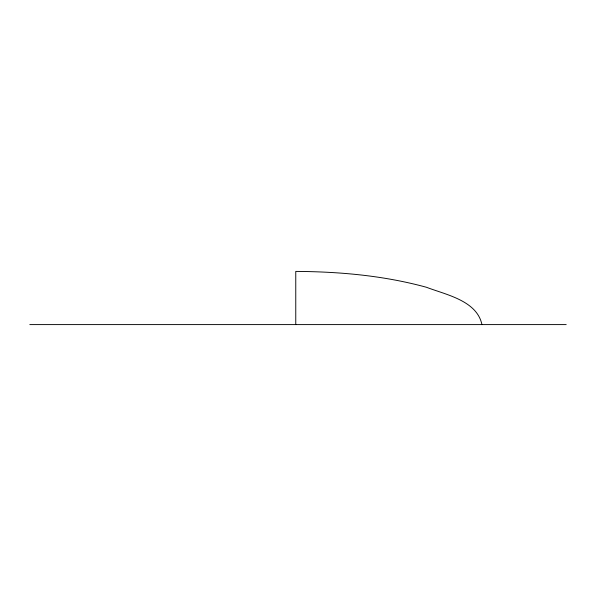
<?xml version="1.0" encoding="UTF-8"?>
<svg xmlns="http://www.w3.org/2000/svg" width="596" height="596" viewBox="0 0 596 596"><rect width="100%" height="100%" fill="white"/><g stroke="black" fill="none" stroke-linecap="round" stroke-linejoin="round"><path stroke-width="0.89" d="M29.8 324.596L566.2 324.596M481.94 324.596C476.912 300.548 445.927 294.729 426.431 287.265C383.943 275.62 339.705 271.664 295.765 271.404L295.765 324.596"/></g></svg>
